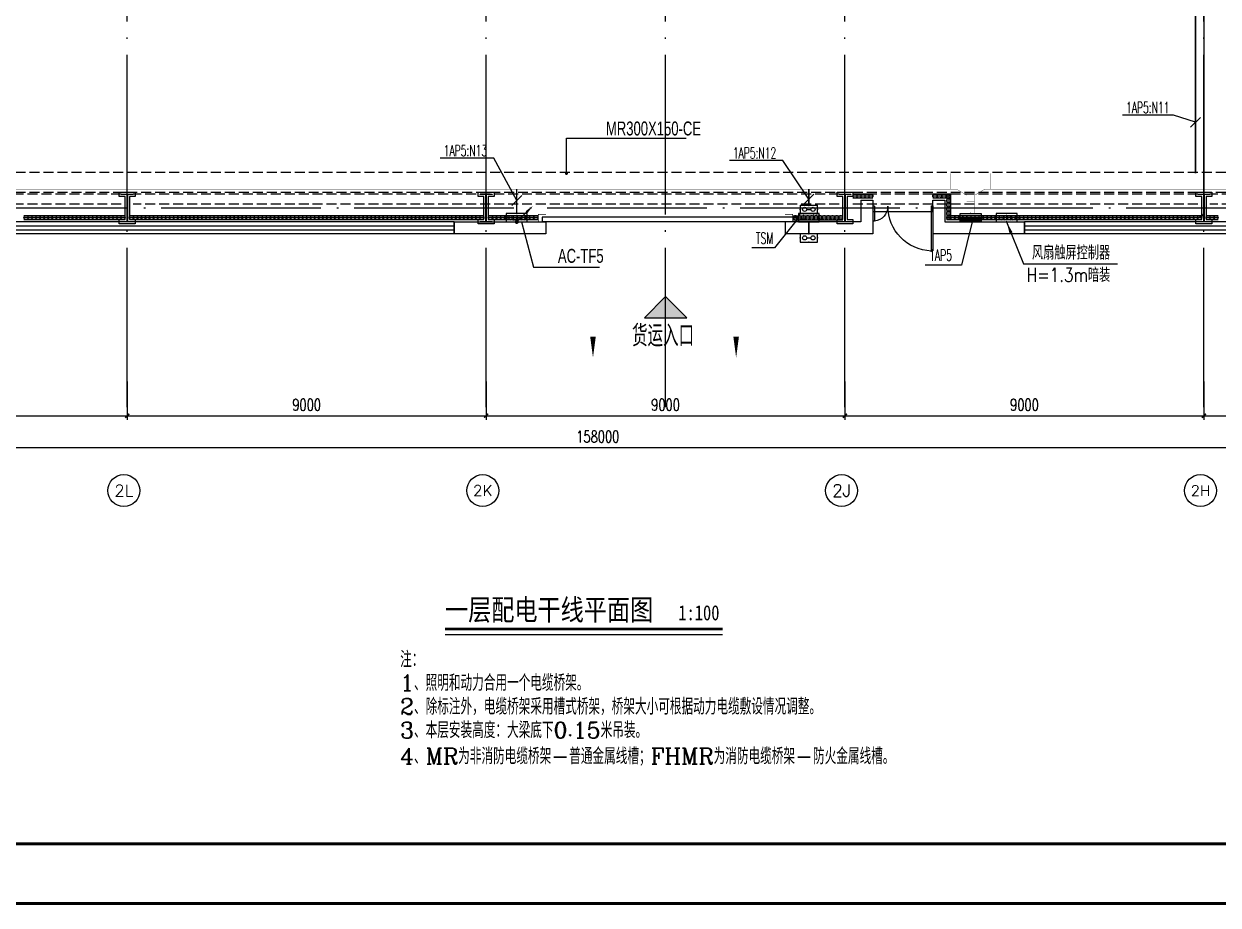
# Model space of a CAD drawing. Extents: x -1396510 to 1250330, y -1892470 to 1623980.
# Drawn here: x -221446 to -191497, y -816618 to -794511 of the extents above; entities that cross this region are included whole.
import ezdxf
from ezdxf.enums import TextEntityAlignment as Align

# ---------------------------------------------------------------- set-up
doc = ezdxf.new("R2010")
doc.units = 0
doc.header["$LTSCALE"] = 1000
doc.header["$MEASUREMENT"] = 0
for name, pattern in [('10平面$0$DASH', [0.35, 0.25, -0.1]), ('DASH', [0.35, 0.25, -0.1]), ('DOTE', [2.42, 2, -0.2, 0.02, -0.2])]:
    doc.linetypes.add(name, pattern=pattern)
doc.layers.get('Defpoints').update_dxf_attribs({"color": 210})
for name, color, linetype in [('0-cxFrame', 155, 'Continuous'), ('10平面$0$WINDOW', 4, 'Continuous'), ('A-AXIS-D', 1, 'Continuous'), ('A-AXIS-DOTE', 14, 'DOTE'), ('A-AXIS-SYMB', 3, 'Continuous'), ('A-HATCH-2', 251, 'Continuous'), ('A-HRAIL', 173, 'Continuous'), ('A-SFCE', 30, 'Continuous'), ('A-TEXT', 61, 'Continuous'), ('A-WINDOW', 140, 'Continuous'), ('AS-COLN', 6, 'Continuous'), ('AS-WALL', 40, 'Continuous'), ('CABLETRAY', 4, 'Continuous'), ('CABLETRAY_DIM', 3, 'Continuous'), ('DIM-照明', 3, 'Continuous'), ('DIM-箱柜', 3, 'Continuous'), ('DIM_SYMB', 3, 'Continuous'), ('EQUIP-动力', 3, 'Continuous'), ('EQUIP-箱柜', 3, 'Continuous'), ('FH-tri', 180, 'Continuous'), ('LWIRE', 4, 'Continuous'), ('PUB_TEXT', 7, 'Continuous'), ('TEL_TEXT', 7, 'Continuous'), ('WIRE-照明', 1, 'Continuous'), ('建-窗', 4, 'Continuous')]:
    doc.layers.add(name, color=color, linetype=linetype)
doc.layers.add('0-cxText', color=131, linetype='Continuous', lineweight=25)
doc.layers.add('A-云线2', color=3, linetype='Continuous', plot=False)
doc.styles.add('-宋体', font='', dxfattribs={"width": 0.8})
doc.styles.add('_TCH_AXIS', font='COMPLEX', dxfattribs={"bigfont": 'GBCBIG'})
doc.styles.add('_TCH_DIM_T3', font='SIMPLEX', dxfattribs={"width": 0.705882, "bigfont": 'GBCBIG'})
doc.styles.add('_TCH_LABEL', font='COMPLEX', dxfattribs={"bigfont": 'GBCBIG'})
doc.styles.add('_TEL_ATTDEF', font='GBENOR', dxfattribs={"width": 0.8, "height": 3, "bigfont": 'GBCBIG'})
doc.styles.add('_TEL_DIM', font='SIMPLEX', dxfattribs={"width": 0.8, "height": 3.5, "bigfont": 'HZTXT'})
doc.styles.add('A-STANDARD', font='SIMPLEX', dxfattribs={"bigfont": 'GBCBIG'})
doc.styles.add('cx_tuming', font='simhei.ttf')
doc.styles.add('cx_tuqian1', font='')
doc.styles.add('HZTXT5', font='aa.shx', dxfattribs={"width": 0.7, "bigfont": 'hztxt.shx'})
doc.styles.get("Standard").update_dxf_attribs({"font": 'gbenor.shx', "bigfont": 'gbcbig.shx'})
doc.styles.add('黑体', font='simhei.ttf', dxfattribs={"height": 12})
doc.styles.get('-宋体').set_extended_font_data('SimSun')
doc.styles.get('cx_tuqian1').set_extended_font_data('SimSun')
doc.dimstyles.new('_TCH_ARCH&&100', dxfattribs={"dimtxt": 297.5, "dimasz": 100, "dimexe": 100, "dimexo": 100, "dimgap": 126.25, "dimtad": 1, "dimdec": 0, "dimzin": 0, "dimdsep": 46, "dimtxsty": '_TCH_DIM_T3', "dimblk": 'ARCHTICK', "dimcen": 0.09, "dimclrt": 7, "dimazin": 2, "dimtfac": 1, "dimtdec": 0, "dimtix": 1, "dimtmove": 2, "dimatfit": 3, "dimfxl": 0, "dimtolj": 1, "dimtzin": 0, "dimarcsym": 0})

# ---------------------------------------------------------------- blocks, each defined once
blk = doc.blocks.new('10平面$0$$DorLib2D$00000126')
at = {"color": 0, "linetype": 'Continuous'}
for p, q in [((-0.532, 0.5), (-0.532, 0.9)), ((0.532, 0.9), (0.532, 0.5))]:
    blk.add_line(p, q, dxfattribs=at)
at = {"color": 0, "linetype": '10平面$0$DASH'}
for p, q in [((-0.532, 0.9), (0.532, 0.9)), ((-0.532, 0.5), (0.532, 0.5))]:
    blk.add_line(p, q, dxfattribs=at)
blk = doc.blocks.new('WINDOW2DLIB$DYNSTYLE$00000005')
at = {"color": 0}
for points in [[(-0.5, 0.5), (-0.5, -0.5)], [(-0.5, 0.5), (0.5, 0.5)], [(0.5, -0.5), (0.5, 0.5)], [(0.5, 0.1667), (-0.5, 0.1667)], [(0.5, -0.1667), (-0.5, -0.1667)], [(-0.5, -0.5), (0.5, -0.5)]]:
    blk.add_lwpolyline(points, dxfattribs=at)
blk = doc.blocks.new('DOOR2DLIB$SYSLIB$00000123')
at = {"color": 0}
for p, q in [((0.475, -0.001), (0.475, 0.752)), ((0.475, 0.752), (0.5, 0.752)), ((0.5, -0.001), (0.5, 0.752)), ((-0.5, 0), (-0.5, 0.252)), ((-0.475, 0.252), (-0.5, 0.252)), ((-0.475, 0), (-0.475, 0.252)), ((-0.475, 0), (-0.5, 0)), ((0.475, -0.001), (0.5, -0.001))]:
    blk.add_line(p, q, dxfattribs=at)
for centre, radius, start, end in [((0.505, -0.002), 0.755, 92.2493, 179.7238), ((-0.501, 0.003), 0.251, 359.7899, 84.0974)]:
    blk.add_arc(centre, radius, start, end, dxfattribs=at)
blk = doc.blocks.new('42343243')
at = {"layer": '10平面$0$WINDOW'}
blk.add_line((-198654, 1222620), (-200154, 1222620), dxfattribs=at)
at = {"layer": 'AS-WALL'}
for p, q in [((-208354, 1223170), (-210654, 1223170)), ((-210654, 1223170), (-210654, 1222870)), ((-208354, 1222870), (-208354, 1223170)), ((-200154, 1223170), (-202354, 1223170)), ((-202354, 1222870), (-202354, 1223170)), ((-200154, 1222620), (-200154, 1223170)), ((-196354, 1223170), (-198654, 1223170)), ((-198654, 1222620), (-198654, 1223170)), ((-196354, 1222870), (-196354, 1223170)), ((-210654, 1222870), (-208354, 1222870)), ((-200454, 1222870), (-202354, 1222870)), ((-200454, 1222320), (-200454, 1222870)), ((-198354, 1222870), (-196354, 1222870)), ((-198354, 1222320), (-198354, 1222870)), ((-200154, 1222320), (-200154, 1222620)), ((-198654, 1222620), (-198654, 1222320)), ((-200454, 1222320), (-200154, 1222320)), ((-198654, 1222320), (-198354, 1222320))]:
    blk.add_line(p, q, dxfattribs=at)
at = {"layer": '10平面$0$WINDOW', "zscale": 300}
for name, p, xscale, yscale, rotation in [('DOOR2DLIB$SYSLIB$00000123', (-199404, 1222470), -1500, -1500, 179.9999999999555), ('10平面$0$$DorLib2D$00000126', (-205254, 1223020), 6000, 300, 180)]:
    blk.add_blockref(name, p, dxfattribs=dict(at, xscale=xscale, yscale=yscale, rotation=rotation))
at = {"layer": '建-窗', "yscale": -300, "zscale": 300}
for p, xscale, rotation in [((-217004, 1223020), -12700, 359.999999999664), ((-185904, 1223020), -20900, 359.9999999994913)]:
    blk.add_blockref('WINDOW2DLIB$DYNSTYLE$00000005', p, dxfattribs=dict(at, xscale=xscale, rotation=rotation))
blk = doc.blocks.new('nt66')
at = {"layer": 'A-HATCH-2', "color": 8}
blk.add_lwpolyline([(-195840, 766870), (-195440, 766870), (-195440, 766758), (-195586, 766758), (-195586, 766182), (-195440, 766182), (-195440, 766070), (-195840, 766070), (-195840, 766182), (-195694, 766182), (-195694, 766758), (-195840, 766758)], close=True, dxfattribs=at)
at = {"layer": 'AS-COLN'}
blk.add_lwpolyline([(-195790, 766820), (-195490, 766820), (-195490, 766808), (-195636, 766808), (-195636, 766132), (-195490, 766132), (-195490, 766120), (-195790, 766120), (-195790, 766132), (-195644, 766132), (-195644, 766808), (-195790, 766808)], close=True, dxfattribs=at)
blk = doc.blocks.new('33333')
for p in [(-23214, -126400), (-14214, -126400), (-5214, -126400), (3786, -126400)]:
    blk.add_blockref('nt66', p)
blk = doc.blocks.new('w42343')
at = {"layer": 'A-HATCH-2', "color": 8, "linetype": 'DASH'}
for p, q in [((-263654, 640970), (-128354, 640970)), ((-263654, 640470), (-128354, 640470))]:
    blk.add_line(p, q, dxfattribs=at)
blk = doc.blocks.new('3333')
at = {"layer": 'A-SFCE', "const_width": 20}
blk.add_lwpolyline([(-227064, 766320), (-227064, 766510), (-227244, 766510), (-227244, 766320)], dxfattribs=at)
blk = doc.blocks.new('_ArchTick')
at = {"color": 0, "linetype": 'ByBlock', "const_width": 0.4}
blk.add_lwpolyline([(-0.5, -0.5), (0.5, 0.5)], dxfattribs=at)
blk = doc.blocks.new('*D5753')
at = {"layer": 'A-AXIS-D', "color": 0, "lineweight": -2, "transparency": 16777216}
for p, q in [((57300, -86850), (57300, -87810)), ((66300, -86850), (66300, -87810)), ((57300, -87710), (66300, -87710))]:
    blk.add_line(p, q, dxfattribs=at)
at = {"layer": 'Defpoints', "color": 0, "transparency": 16777216}
for p in [(57300, -86750), (66300, -86750), (66300, -87710)]:
    blk.add_point(p, dxfattribs=at)
at = {"layer": 'A-AXIS-D', "color": 0, "lineweight": -2, "transparency": 16777216, "xscale": 100, "yscale": 100, "zscale": 100, "rotation": 180}
blk.add_blockref('_ArchTick', (57300, -87710), dxfattribs=at)
at = {"layer": 'A-AXIS-D', "color": 0, "lineweight": -2, "transparency": 16777216, "xscale": 100, "yscale": 100, "zscale": 100}
blk.add_blockref('_ArchTick', (66300, -87710), dxfattribs=at)
at = {"layer": 'A-AXIS-D', "color": 7, "transparency": 16777216, "insert": (61800, -87435), "char_height": 297.5, "attachment_point": 5, "style": '_TCH_DIM_T3'}
blk.add_mtext('\\A1;9000', dxfattribs=at)
blk = doc.blocks.new('*D5754')
at = {"layer": 'A-AXIS-D', "color": 0, "lineweight": -2, "transparency": 16777216}
for p, q in [((66300, -86850), (66300, -87810)), ((75300, -86850), (75300, -87810)), ((66300, -87710), (75300, -87710))]:
    blk.add_line(p, q, dxfattribs=at)
at = {"layer": 'Defpoints', "color": 0, "transparency": 16777216}
for p in [(66300, -86750), (75300, -86750), (75300, -87710)]:
    blk.add_point(p, dxfattribs=at)
at = {"layer": 'A-AXIS-D', "color": 0, "lineweight": -2, "transparency": 16777216, "xscale": 100, "yscale": 100, "zscale": 100, "rotation": 180}
blk.add_blockref('_ArchTick', (66300, -87710), dxfattribs=at)
at = {"layer": 'A-AXIS-D', "color": 0, "lineweight": -2, "transparency": 16777216, "xscale": 100, "yscale": 100, "zscale": 100}
blk.add_blockref('_ArchTick', (75300, -87710), dxfattribs=at)
at = {"layer": 'A-AXIS-D', "color": 7, "transparency": 16777216, "insert": (70800, -87435), "char_height": 297.5, "attachment_point": 5, "style": '_TCH_DIM_T3'}
blk.add_mtext('\\A1;9000', dxfattribs=at)
blk = doc.blocks.new('*D5755')
at = {"layer": 'A-AXIS-D', "color": 0, "lineweight": -2, "transparency": 16777216}
for p, q in [((75300, -86850), (75300, -87810)), ((84300, -86850), (84300, -87810)), ((75300, -87710), (84300, -87710))]:
    blk.add_line(p, q, dxfattribs=at)
at = {"layer": 'Defpoints', "color": 0, "transparency": 16777216}
for p in [(75300, -86750), (84300, -86750), (84300, -87710)]:
    blk.add_point(p, dxfattribs=at)
at = {"layer": 'A-AXIS-D', "color": 0, "lineweight": -2, "transparency": 16777216, "xscale": 100, "yscale": 100, "zscale": 100, "rotation": 180}
blk.add_blockref('_ArchTick', (75300, -87710), dxfattribs=at)
at = {"layer": 'A-AXIS-D', "color": 0, "lineweight": -2, "transparency": 16777216, "xscale": 100, "yscale": 100, "zscale": 100}
blk.add_blockref('_ArchTick', (84300, -87710), dxfattribs=at)
at = {"layer": 'A-AXIS-D', "color": 7, "transparency": 16777216, "insert": (79800, -87435), "char_height": 297.5, "attachment_point": 5, "style": '_TCH_DIM_T3'}
blk.add_mtext('\\A1;9000', dxfattribs=at)
blk = doc.blocks.new('*D5756')
at = {"layer": 'A-AXIS-D', "color": 0, "lineweight": -2, "transparency": 16777216}
for p, q in [((84300, -86850), (84300, -87810)), ((93300, -86850), (93300, -87810)), ((84300, -87710), (93300, -87710))]:
    blk.add_line(p, q, dxfattribs=at)
at = {"layer": 'Defpoints', "color": 0, "transparency": 16777216}
for p in [(84300, -86750), (93300, -86750), (93300, -87710)]:
    blk.add_point(p, dxfattribs=at)
at = {"layer": 'A-AXIS-D', "color": 0, "lineweight": -2, "transparency": 16777216, "xscale": 100, "yscale": 100, "zscale": 100, "rotation": 180}
blk.add_blockref('_ArchTick', (84300, -87710), dxfattribs=at)
at = {"layer": 'A-AXIS-D', "color": 0, "lineweight": -2, "transparency": 16777216, "xscale": 100, "yscale": 100, "zscale": 100}
blk.add_blockref('_ArchTick', (93300, -87710), dxfattribs=at)
at = {"layer": 'A-AXIS-D', "color": 7, "transparency": 16777216, "insert": (88800, -87435), "char_height": 297.5, "attachment_point": 5, "style": '_TCH_DIM_T3'}
blk.add_mtext('\\A1;9000', dxfattribs=at)
blk = doc.blocks.new('*D5757')
at = {"layer": 'A-AXIS-D', "color": 0, "lineweight": -2, "transparency": 16777216}
for p, q in [((93300, -86850), (93300, -87810)), ((102300, -86850), (102300, -87810)), ((93300, -87710), (102300, -87710))]:
    blk.add_line(p, q, dxfattribs=at)
at = {"layer": 'Defpoints', "color": 0, "transparency": 16777216}
for p in [(93300, -86750), (102300, -86750), (102300, -87710)]:
    blk.add_point(p, dxfattribs=at)
at = {"layer": 'A-AXIS-D', "color": 0, "lineweight": -2, "transparency": 16777216, "xscale": 100, "yscale": 100, "zscale": 100, "rotation": 180}
blk.add_blockref('_ArchTick', (93300, -87710), dxfattribs=at)
at = {"layer": 'A-AXIS-D', "color": 0, "lineweight": -2, "transparency": 16777216, "xscale": 100, "yscale": 100, "zscale": 100}
blk.add_blockref('_ArchTick', (102300, -87710), dxfattribs=at)
at = {"layer": 'A-AXIS-D', "color": 7, "transparency": 16777216, "insert": (97800, -87435), "char_height": 297.5, "attachment_point": 5, "style": '_TCH_DIM_T3'}
blk.add_mtext('\\A1;9000', dxfattribs=at)
blk = doc.blocks.new('*D5765')
at = {"layer": 'A-AXIS-D', "color": 0, "lineweight": -2, "transparency": 16777216}
for p, q in [((-900, -86950), (-900, -88610)), ((157100, -86950), (157100, -88610)), ((-900, -88510), (157100, -88510))]:
    blk.add_line(p, q, dxfattribs=at)
at = {"layer": 'Defpoints', "color": 0, "transparency": 16777216}
for p in [(-900, -86850), (157100, -86850), (157100, -88510)]:
    blk.add_point(p, dxfattribs=at)
at = {"layer": 'A-AXIS-D', "color": 0, "lineweight": -2, "transparency": 16777216, "xscale": 100, "yscale": 100, "zscale": 100, "rotation": 180}
blk.add_blockref('_ArchTick', (-900, -88510), dxfattribs=at)
at = {"layer": 'A-AXIS-D', "color": 0, "lineweight": -2, "transparency": 16777216, "xscale": 100, "yscale": 100, "zscale": 100}
blk.add_blockref('_ArchTick', (157100, -88510), dxfattribs=at)
at = {"layer": 'A-AXIS-D', "color": 7, "transparency": 16777216, "insert": (78100, -88235), "char_height": 297.5, "attachment_point": 5, "style": '_TCH_DIM_T3'}
blk.add_mtext('\\A1;158000', dxfattribs=at)
blk = doc.blocks.new('99平面图例外参$0$$LinePat$圆环')
for points in [[(0, 150), (300, 150)], [(0, 0), (300, 0)], [(0, -150), (300, -150)]]:
    blk.add_lwpolyline(points)
at = {"color": 0}
blk.add_circle((150, 0), 150, dxfattribs=at)
blk = doc.blocks.new('*X128')
at = {"color": 0}
for p, q in [((-250, 33), (-183, 100)), ((-250, 68), (-218, 100)), ((-247, 0), (-147, 100)), ((-212, 0), (-112, 100)), ((-177, 0), (-77, 100)), ((-141, 0), (-41, 100)), ((-106, 0), (-6, 100)), ((-71, 0), (29, 100)), ((-35, 0), (65, 100)), ((0, 0), (100, 100)), ((35, 0), (135, 100)), ((71, 0), (171, 100)), ((106, 0), (206, 100)), ((141, 0), (241, 100)), ((177, 0), (250, 73)), ((212, 0), (250, 38)), ((247, 0), (250, 3))]:
    blk.add_line(p, q, dxfattribs=at)
blk = doc.blocks.new('$equip$00002929')
for p, q in [((-0.75, 0.6), (-0.75, 0)), ((0.75, 0.6), (-0.75, 0.6)), ((-0.75, 0.3), (0.75, 0.3)), ((-0.75, 0), (0.75, 0)), ((0.75, 0), (0.75, 0.6))]:
    blk.add_line(p, q)
for points, const_width in [([(-0.75, 0.15), (0.75, 0.15)], 0.3), ([(-0.75, 0.6), (-0.75, 0), (0.75, 0), (0.75, 0.6), (-0.75, 0.6), (-0.75, 0)], 0.0571)]:
    blk.add_lwpolyline(points, dxfattribs=dict(const_width=const_width))
for p in [(-0.75, 0.3), (0, 0.6), (0, 0), (0.75, 0.3)]:
    blk.add_point(p)
at = {"xscale": 0.00300000000061118, "yscale": 0.00300000000061118, "zscale": 0.00300000000061118}
blk.add_blockref('*X128', (0, 0), dxfattribs=at)
at = {"color": 7, "style": '_TEL_DIM', "flags": 1}
for tag in ['A', 'REMARK']:
    blk.add_attdef(tag, text='', height=0.00002, dxfattribs=at).set_placement((0, 0), align=Align.MIDDLE_CENTER)
blk = doc.blocks.new('$equip$00002708')
for p, q in [((-0.75, 0.6), (-0.75, 0)), ((0.75, 0.6), (-0.75, 0.6)), ((-0.75, 0), (0.75, 0)), ((0.75, 0), (0.75, 0.6))]:
    blk.add_line(p, q)
at = {"const_width": 0.0571}
blk.add_lwpolyline([(-0.75, 0.6), (-0.75, 0), (0.75, 0), (0.75, 0.6), (-0.75, 0.6), (-0.75, 0)], dxfattribs=at)
for p in [(-0.75, 0.3), (0, 0.6), (0, 0), (0.75, 0.3)]:
    blk.add_point(p)
at = {"color": 7, "style": '_TEL_DIM', "flags": 1}
for tag in ['REMARK', 'A']:
    blk.add_attdef(tag, text='', height=0.4, dxfattribs=at).set_placement((0, 0), align=Align.MIDDLE_CENTER)
at = {"color": 7, "style": '_TEL_DIM'}
blk.add_attdef('$TEXT$', text='', height=0.4, dxfattribs=at).set_placement((0, 0.3), align=Align.MIDDLE_CENTER)
blk = doc.blocks.new('$equip$00002868')
for p, q in [((-0.625, 0.292), (-0.625, -0.292)), ((0.625, 0.292), (-0.625, 0.292)), ((-0.15, 0.008), (0.15, 0.008)), ((0.625, -0.292), (0.625, 0.292)), ((-0.625, -0.292), (0.625, -0.292))]:
    blk.add_line(p, q)
at = {"const_width": 0.0571}
blk.add_lwpolyline([(-0.625, 0.292), (-0.625, -0.292), (0.625, -0.292), (0.625, 0.292), (-0.625, 0.292), (-0.625, -0.292)], dxfattribs=at)
for centre in [(-0.3, 0.008), (0.3, 0.008)]:
    blk.add_circle(centre, 0.15)
for p in [(-0.625, 0), (0, 0.292), (0.625, 0), (0, -0.292)]:
    blk.add_point(p)
at = {"color": 7, "style": '_TEL_DIM', "flags": 1}
for tag in ['A', 'REMARK']:
    blk.add_attdef(tag, text='', height=0.00002, dxfattribs=at).set_placement((0, 0), align=Align.MIDDLE_CENTER)
blk = doc.blocks.new('$equip$00002705')
for p, q in [((-0.75, 0.6), (-0.75, 0)), ((0.75, 0.6), (-0.75, 0.6)), ((-0.75, 0), (0.75, 0)), ((0.75, 0), (0.75, 0.6))]:
    blk.add_line(p, q)
at = {"const_width": 0.0571}
blk.add_lwpolyline([(-0.75, 0.6), (-0.75, 0), (0.75, 0), (0.75, 0.6), (-0.75, 0.6), (-0.75, 0)], dxfattribs=at)
for p in [(-0.75, 0.3), (0, 0.6), (0, 0), (0.75, 0.3)]:
    blk.add_point(p)
at = {"color": 7, "style": '_TEL_DIM', "flags": 1}
for tag in ['REMARK', 'A']:
    blk.add_attdef(tag, text='', height=0.4, dxfattribs=at).set_placement((0, 0), align=Align.MIDDLE_CENTER)
at = {"color": 7, "style": '_TEL_DIM'}
blk.add_attdef('$TEXT$', text='', height=0.4, dxfattribs=at).set_placement((0, 0.3), align=Align.MIDDLE_CENTER)
blk = doc.blocks.new('$TelecSys$00000079')
for p, q in [((0.7, 0.7), (0, 0)), ((0.104, 0.104), (0.104, 0.104)), ((-0.104, -0.104), (-0.104, -0.104))]:
    blk.add_line(p, q)
at = {"const_width": 0.142}
blk.add_lwpolyline([(-0.071, 0, 1), (0.071, 0, 1)], format="xyb", close=True, dxfattribs=at)
blk.add_solid([(0.63, 0.77), (0.77, 0.63), (1.15, 1.15)])
at = {"width": 0.8, "flags": 9}
blk.add_attdef('A', (0, 0), '', height=0.00002, dxfattribs=at)
blk = doc.blocks.new('TK22.A0+1 L(Dragon)')
at = {"layer": '0-cxFrame', "color": 7, "const_width": 0.5}
blk.add_lwpolyline([(0, 0), (-1485, 0), (-1485, 841), (0, 841)], close=True, dxfattribs=at)
at = {"layer": '0-cxFrame', "const_width": 0.5}
blk.add_lwpolyline([(-80, 10), (-1465, 10), (-1465, 831), (-80, 831)], close=True, dxfattribs=at)
at = {"style": '黑体', "flags": 4}
blk.add_attdef('图幅', text='', height=3.3, dxfattribs=at).set_placement((-40, 3), align=Align.RIGHT)
at = {"layer": '0-cxText', "flags": 4}
for tag, height, style, p in [('建设单位', 3.5, 'cx_tuming', (-45, 240)), ('项目名称', 3.5, 'cx_tuming', (-45, 210)), ('子项名称', 3.5, 'cx_tuming', (-45, 180)), ('工程编号', 3.3, 'cx_tuqian1', (-35, 165)), ('图名1', 3.5, 'cx_tuming', (-45, 87)), ('图名2', 3.5, 'cx_tuming', (-45, 79)), ('图名3', 3.5, 'cx_tuming', (-45, 71)), ('出图日期', 3.3, 'cx_tuqian1', (-39, 60)), ('专业', 3.3, 'cx_tuqian1', (-55, 52)), ('图号', 3.3, 'cx_tuqian1', (-55, 44)), ('版次', 3.3, 'cx_tuqian1', (-20, 44))]:
    blk.add_attdef(tag, text='', height=height, dxfattribs=dict(at, style=style)).set_placement(p, align=Align.MIDDLE)
at = {"layer": 'Defpoints', "color": 6, "flags": 4}
for tag, height, style, p in [('tufu', 3.3, '黑体', (-12, 12)), ('dwfname', 4, 'cx_tuqian1', (-80, 3))]:
    blk.add_attdef(tag, text='', height=height, dxfattribs=dict(at, style=style)).set_placement(p, align=Align.RIGHT)
blk = doc.blocks.new('世赫2#厂房一层0821')
at = {"layer": 'FH-tri'}
h = blk.add_hatch(color=8, dxfattribs=at)
h.dxf.hatch_style = 1
h.paths.add_polyline_path([(79269.7, -85252.6), (80330.3, -85252.6), (79800, -84722.3)])
at = {"layer": 'A-AXIS-D'}
for centre in [(66215.1, -89588.9), (75215.1, -89588.9), (84215.1, -89588.9), (93215.1, -89588.9)]:
    blk.add_circle(centre, 400, dxfattribs=at)
at = {"layer": 'A-AXIS-DOTE', "color": 8, "ltscale": 2}
for p, q in [((66300, -87498.9), (66300, 6300)), ((75300, -87498.9), (75300, 6300)), ((79800, -87498.9), (79800, 6300)), ((84300, -87498.9), (84300, 6300)), ((93300, -87498.9), (93300, 6300)), ((163114.2, -82500), (-11095.8, -82500))]:
    blk.add_line(p, q, dxfattribs=at)
at = {"layer": 'A-AXIS-SYMB', "color": 8}
for points in [[(77980, -84792.3, 0, 0, 0), (77980, -86252.3, 0, 140, 0), (77980, -85727.3, 0, 0, 0)], [(81570, -84792.3, 0, 0, 0), (81570, -86252.3, 0, 140, 0), (81570, -85727.3, 0, 0, 0)]]:
    blk.add_lwpolyline(points, format="xyseb", dxfattribs=at)
at = {"layer": 'A-SFCE', "color": 2, "linetype": 'DASH'}
for p, q in [((66150, -82150), (57450, -82150)), ((93150, -82150), (84450, -82150)), ((66150, -82400), (57450, -82400)), ((93150, -82400), (84450, -82400))]:
    blk.add_line(p, q, dxfattribs=at)
at = {"layer": 'A-SFCE', "linetype": 'DASH'}
for p, q in [((84150, -82150), (66450, -82150)), ((111150, -82150), (93450, -82150)), ((84150, -82400), (66450, -82400)), ((111150, -82400), (93450, -82400))]:
    blk.add_line(p, q, dxfattribs=at)
at = {"layer": 'FH-tri', "color": 8}
blk.add_lwpolyline([(79269.7, -85252.6), (80330.3, -85252.6), (80330.3, -85252.6), (79800, -84722.3)], close=True, dxfattribs=at)
at = {"layer": 'A-HRAIL', "yscale": 0.3333333333111111, "zscale": 0.3333333333111111}
for p, xscale, rotation in [((84600, -82200), 0.3333327848855343, 180), ((84700, -82200), 0.3333327848855343, 180), ((84800, -82200), 0.3333327848855343, 180), ((84900, -82200), 0.3333327848855343, 180), ((85000, -82200), 0.3333327848855343, 180), ((86612.5, -82200), 0.3749999998826196, 180), ((86725, -82200), 0.3749999998826196, 180), ((86837.5, -82200), 0.3749999998826196, 180), ((86950, -82200), 0.3749999998826196, 180), ((86900, -82150), 0.3611111226889233, 270), ((86900, -82258.3), 0.3611111226889233, 270), ((86900, -82366.7), 0.3611111226889233, 270), ((86900, -82475), 0.3611111226889233, 270), ((86900, -82583.3), 0.3611111226889233, 270), ((63809.4, -82744), 0.3384127415242964, 180.0000000002033), ((63911, -82744), 0.3384127415242964, 180.0000000002033), ((64012.5, -82744), 0.3384127415242964, 180.0000000002033), ((64114, -82744), 0.3384127415242964, 180.0000000002033), ((64215.5, -82744), 0.3384127415242964, 180.0000000002033), ((64317, -82744), 0.3384127415242964, 180.0000000002033), ((64418.6, -82744), 0.3384127415242964, 180.0000000002033), ((64520.1, -82744), 0.3384127415242964, 180.0000000002033), ((64621.6, -82744), 0.3384127415242964, 180.0000000002033), ((64723.1, -82744), 0.3384127415242964, 180.0000000002033), ((64824.7, -82744), 0.3384127415242964, 180.0000000002033), ((64926.2, -82744), 0.3384127415242964, 180.0000000002033), ((65027.7, -82744), 0.3384127415242964, 180.0000000002033), ((65129.2, -82744), 0.3384127415242964, 180.0000000002033), ((65230.8, -82744), 0.3384127415242964, 180.0000000002033), ((65332.3, -82744), 0.3384127415242964, 180.0000000002033), ((65433.8, -82744), 0.3384127415242964, 180.0000000002033), ((65535.3, -82744), 0.3384127415242964, 180.0000000002033), ((65636.9, -82744), 0.3384127415242964, 180.0000000002033), ((65738.4, -82744), 0.3384127415242964, 180.0000000002033), ((65839.9, -82744), 0.3384127415242964, 180.0000000002033), ((65941.4, -82744), 0.3384127415242964, 180.0000000002033), ((66043, -82744), 0.3384127415242964, 180.0000000002033), ((66144.5, -82744), 0.3384127415242964, 180.0000000002033), ((66246, -82744), 0.3384127415242964, 180.0000000002033), ((66455, -82744), 0.3368181817957273, 180.0000000002033), ((66556.1, -82744), 0.3368181817957273, 180.0000000002033), ((66657.1, -82744), 0.3368181817957273, 180.0000000002033), ((66758.2, -82744), 0.3368181817957273, 180.0000000002033), ((66859.2, -82744), 0.3368181817957273, 180.0000000002033), ((66960.3, -82744), 0.3368181817957273, 180.0000000002033), ((67061.3, -82744), 0.3368181817957273, 180.0000000002033), ((67162.4, -82744), 0.3368181817957273, 180.0000000002033), ((67263.4, -82744), 0.3368181817957273, 180.0000000002033), ((67364.5, -82744), 0.3368181817957273, 180.0000000002033), ((67465.5, -82744), 0.3368181817957273, 180.0000000002033), ((67566.5, -82744), 0.3368181817957273, 180.0000000002033), ((67667.6, -82744), 0.3368181817957273, 180.0000000002033), ((67768.6, -82744), 0.3368181817957273, 180.0000000002033), ((67869.7, -82744), 0.3368181817957273, 180.0000000002033), ((67970.7, -82744), 0.3368181817957273, 180.0000000002033), ((68071.8, -82744), 0.3368181817957273, 180.0000000002033), ((68172.8, -82744), 0.3368181817957273, 180.0000000002033), ((68273.9, -82744), 0.3368181817957273, 180.0000000002033), ((68374.9, -82744), 0.3368181817957273, 180.0000000002033), ((68476, -82744), 0.3368181817957273, 180.0000000002033), ((68577, -82744), 0.3368181817957273, 180.0000000002033), ((68678, -82744), 0.3368181817957273, 180.0000000002033), ((68779.1, -82744), 0.3368181817957273, 180.0000000002033), ((68880.1, -82744), 0.3368181817957273, 180.0000000002033), ((68981.2, -82744), 0.3368181817957273, 180.0000000002033), ((69082.2, -82744), 0.3368181817957273, 180.0000000002033), ((69183.3, -82744), 0.3368181817957273, 180.0000000002033), ((69284.3, -82744), 0.3368181817957273, 180.0000000002033), ((69385.4, -82744), 0.3368181817957273, 180.0000000002033), ((69486.4, -82744), 0.3368181817957273, 180.0000000002033), ((69587.5, -82744), 0.3368181817957273, 180.0000000002033), ((69688.5, -82744), 0.3368181817957273, 180.0000000002033), ((69789.5, -82744), 0.3368181817957273, 180.0000000002033), ((69890.6, -82744), 0.3368181817957273, 180.0000000002033), ((69991.6, -82744), 0.3368181817957273, 180.0000000002033), ((70092.7, -82744), 0.3368181817957273, 180.0000000002033), ((70193.7, -82744), 0.3368181817957273, 180.0000000002033), ((70294.8, -82744), 0.3368181817957273, 180.0000000002033), ((70395.8, -82744), 0.3368181817957273, 180.0000000002033), ((70496.9, -82744), 0.3368181817957273, 180.0000000002033), ((70597.9, -82744), 0.3368181817957273, 180.0000000002033), ((70699, -82744), 0.3368181817957273, 180.0000000002033), ((70800, -82744), 0.3368181817957273, 180.0000000002033), ((70901, -82744), 0.3368181817957273, 180.0000000002033), ((71002.1, -82744), 0.3368181817957273, 180.0000000002033), ((71103.1, -82744), 0.3368181817957273, 180.0000000002033), ((71204.2, -82744), 0.3368181817957273, 180.0000000002033), ((71305.2, -82744), 0.3368181817957273, 180.0000000002033), ((71406.3, -82744), 0.3368181817957273, 180.0000000002033), ((71507.3, -82744), 0.3368181817957273, 180.0000000002033), ((71608.4, -82744), 0.3368181817957273, 180.0000000002033), ((71709.4, -82744), 0.3368181817957273, 180.0000000002033), ((71810.5, -82744), 0.3368181817957273, 180.0000000002033), ((71911.5, -82744), 0.3368181817957273, 180.0000000002033), ((72012.5, -82744), 0.3368181817957273, 180.0000000002033), ((72113.6, -82744), 0.3368181817957273, 180.0000000002033), ((72214.6, -82744), 0.3368181817957273, 180.0000000002033), ((72315.7, -82744), 0.3368181817957273, 180.0000000002033), ((72416.7, -82744), 0.3368181817957273, 180.0000000002033), ((72517.8, -82744), 0.3368181817957273, 180.0000000002033), ((72618.8, -82744), 0.3368181817957273, 180.0000000002033), ((72719.9, -82744), 0.3368181817957273, 180.0000000002033), ((72820.9, -82744), 0.3368181817957273, 180.0000000002033), ((72922, -82744), 0.3368181817957273, 180.0000000002033), ((73023, -82744), 0.3368181817957273, 180.0000000002033), ((73124, -82744), 0.3368181817957273, 180.0000000002033), ((73225.1, -82744), 0.3368181817957273, 180.0000000002033), ((73326.1, -82744), 0.3368181817957273, 180.0000000002033), ((73427.2, -82744), 0.3368181817957273, 180.0000000002033), ((73528.2, -82744), 0.3368181817957273, 180.0000000002033), ((73629.3, -82744), 0.3368181817957273, 180.0000000002033), ((73730.3, -82744), 0.3368181817957273, 180.0000000002033), ((73831.4, -82744), 0.3368181817957273, 180.0000000002033), ((73932.4, -82744), 0.3368181817957273, 180.0000000002033), ((74033.5, -82744), 0.3368181817957273, 180.0000000002033), ((74134.5, -82744), 0.3368181817957273, 180.0000000002033), ((74235.5, -82744), 0.3368181817957273, 180.0000000002033), ((74336.6, -82744), 0.3368181817957273, 180.0000000002033), ((74437.6, -82744), 0.3368181817957273, 180.0000000002033), ((74538.7, -82744), 0.3368181817957273, 180.0000000002033), ((74639.7, -82744), 0.3368181817957273, 180.0000000002033), ((74740.8, -82744), 0.3368181817957273, 180.0000000002033), ((74841.8, -82744), 0.3368181817957273, 180.0000000002033), ((74942.9, -82744), 0.3368181817957273, 180.0000000002033), ((75043.9, -82744), 0.3368181817957273, 180.0000000002033), ((75145, -82744), 0.3368181817957273, 180.0000000002033), ((75246, -82744), 0.3368181817957273, 180.0000000002033), ((75457.8, -82744), 0.3461108940266491, 180.0000000002034), ((75561.7, -82744), 0.3461108940266491, 180.0000000002034), ((75665.5, -82744), 0.3461108940266491, 180.0000000002034), ((75769.3, -82744), 0.3461108940266491, 180.0000000002034), ((75873.2, -82744), 0.3461108940266491, 180.0000000002034), ((75977, -82744), 0.3461108940266491, 180.0000000002034), ((76080.8, -82744), 0.3461108940266491, 180.0000000002034), ((76184.7, -82744), 0.3461108940266491, 180.0000000002034), ((76288.5, -82744), 0.3461108940266491, 180.0000000002034), ((76392.3, -82744), 0.3461108940266491, 180.0000000002034), ((76496.2, -82744), 0.3461108940266491, 180.0000000002034), ((76600, -82744), 0.3461108940266491, 180.0000000002034), ((83000, -82744), -0.3461108940266491, 179.9999999997966), ((83103.8, -82744), -0.3461108940266491, 179.9999999997966), ((83207.7, -82744), -0.3461108940266491, 179.9999999997966), ((83311.5, -82744), -0.3461108940266491, 179.9999999997966), ((83415.3, -82744), -0.3461108940266491, 179.9999999997966), ((83519.2, -82744), -0.3461108940266491, 179.9999999997966), ((83623, -82744), -0.3461108940266491, 179.9999999997966), ((83726.8, -82744), -0.3461108940266491, 179.9999999997966), ((83830.7, -82744), -0.3461108940266491, 179.9999999997966), ((83934.5, -82744), -0.3461108940266491, 179.9999999997966), ((84038.3, -82744), -0.3461108940266491, 179.9999999997966), ((84142.2, -82744), -0.3461108940266491, 179.9999999997966), ((86900, -82691.7), 0.3611111226889233, 270), ((86951.5, -82744), 0.3384127419249668, 180.0000000002033), ((87053, -82744), 0.3384127419249668, 180.0000000002033), ((87154.6, -82744), 0.3384127419249668, 180.0000000002033), ((87256.1, -82744), 0.3384127419249668, 180.0000000002033), ((87357.6, -82744), 0.3384127419249668, 180.0000000002033), ((87459.1, -82744), 0.3384127419249668, 180.0000000002033), ((87560.7, -82744), 0.3384127419249668, 180.0000000002033), ((87662.2, -82744), 0.3384127419249668, 180.0000000002033), ((87763.7, -82744), 0.3384127419249668, 180.0000000002033), ((87865.2, -82744), 0.3384127419249668, 180.0000000002033), ((87966.8, -82744), 0.3384127419249668, 180.0000000002033), ((88068.3, -82744), 0.3384127419249668, 180.0000000002033), ((88169.8, -82744), 0.3384127419249668, 180.0000000002033), ((88271.3, -82744), 0.3384127419249668, 180.0000000002033), ((88372.9, -82744), 0.3384127419249668, 180.0000000002033), ((88474.4, -82744), 0.3384127419249668, 180.0000000002033), ((88575.9, -82744), 0.3384127419249668, 180.0000000002033), ((88677.4, -82744), 0.3384127419249668, 180.0000000002033), ((88779, -82744), 0.3384127419249668, 180.0000000002033), ((88880.5, -82744), 0.3384127419249668, 180.0000000002033), ((88982, -82744), 0.3384127419249668, 180.0000000002033), ((89083.5, -82744), 0.3384127419249668, 180.0000000002033), ((89185, -82744), 0.3384127419249668, 180.0000000002033), ((89286.6, -82744), 0.3384127419249668, 180.0000000002033), ((89388.1, -82744), 0.3384127419249668, 180.0000000002033), ((89489.6, -82744), 0.3384127419249668, 180.0000000002033), ((89591.1, -82744), 0.3384127419249668, 180.0000000002033), ((89692.7, -82744), 0.3384127419249668, 180.0000000002033), ((89794.2, -82744), 0.3384127419249668, 180.0000000002033), ((89895.7, -82744), 0.3384127419249668, 180.0000000002033), ((89997.2, -82744), 0.3384127419249668, 180.0000000002033), ((90098.8, -82744), 0.3384127419249668, 180.0000000002033), ((90200.3, -82744), 0.3384127419249668, 180.0000000002033), ((90301.8, -82744), 0.3384127419249668, 180.0000000002033), ((90403.3, -82744), 0.3384127419249668, 180.0000000002033), ((90504.9, -82744), 0.3384127419249668, 180.0000000002033), ((90606.4, -82744), 0.3384127419249668, 180.0000000002033), ((90707.9, -82744), 0.3384127419249668, 180.0000000002033), ((90809.4, -82744), 0.3384127419249668, 180.0000000002033), ((90911, -82744), 0.3384127419249668, 180.0000000002033), ((91012.5, -82744), 0.3384127419249668, 180.0000000002033), ((91114, -82744), 0.3384127419249668, 180.0000000002033), ((91215.5, -82744), 0.3384127419249668, 180.0000000002033), ((91317, -82744), 0.3384127419249668, 180.0000000002033), ((91418.6, -82744), 0.3384127419249668, 180.0000000002033), ((91520.1, -82744), 0.3384127419249668, 180.0000000002033), ((91621.6, -82744), 0.3384127419249668, 180.0000000002033), ((91723.1, -82744), 0.3384127419249668, 180.0000000002033), ((91824.7, -82744), 0.3384127419249668, 180.0000000002033), ((91926.2, -82744), 0.3384127419249668, 180.0000000002033), ((92027.7, -82744), 0.3384127419249668, 180.0000000002033), ((92129.2, -82744), 0.3384127419249668, 180.0000000002033), ((92230.8, -82744), 0.3384127419249668, 180.0000000002033), ((92332.3, -82744), 0.3384127419249668, 180.0000000002033), ((92433.8, -82744), 0.3384127419249668, 180.0000000002033), ((92535.3, -82744), 0.3384127419249668, 180.0000000002033), ((92636.9, -82744), 0.3384127419249668, 180.0000000002033), ((92738.4, -82744), 0.3384127419249668, 180.0000000002033), ((92839.9, -82744), 0.3384127419249668, 180.0000000002033), ((92941.4, -82744), 0.3384127419249668, 180.0000000002033), ((93043, -82744), 0.3384127419249668, 180.0000000002033), ((93144.5, -82744), 0.3384127419249668, 180.0000000002033), ((93246, -82744), 0.3384127419249668, 180.0000000002033), ((93455, -82744), 0.336818181795725, 180.0000000002033), ((93556.1, -82744), 0.336818181795725, 180.0000000002033), ((93657.1, -82744), 0.336818181795725, 180.0000000002033)]:
    blk.add_blockref('99平面图例外参$0$$LinePat$圆环', p, dxfattribs=dict(at, xscale=xscale, rotation=rotation))
at = {"layer": 'A-SFCE', "xscale": -1, "rotation": 90}
blk.add_blockref('3333', (843120.8, -309904.2), dxfattribs=at)
at = {"layer": 'A-SFCE', "rotation": 270}
blk.add_blockref('3333', (-683520.8, -309904.2), dxfattribs=at)
at = {"layer": 'A-WINDOW'}
for name in ['33333', 'w42343']:
    blk.add_blockref(name, (285154.2, -722570), dxfattribs=at)
at = {"layer": 'A-WINDOW', "xscale": -1, "rotation": 180}
blk.add_blockref('42343243', (285154.2, 1140020), dxfattribs=at)
at = {"layer": 'A-AXIS-D', "color": 7, "style": '_TCH_AXIS'}
for s, height, p, p2 in [('2L', 288.12, (65975, -89732.9), (66455.2, -89732.9)), ('2K', 265.5, (74968.6, -89721.6), (75461.6, -89721.6)), ('2J', 314.07, (83983.3, -89745.9), (84446.9, -89745.9)), ('2H', 260.31, (92967.2, -89719), (93463, -89719))]:
    blk.add_text(s, height=height, dxfattribs=at).set_placement(p, p2, align=Align.FIT)
at = {"layer": 'A-TEXT', "color": 8, "style": 'A-STANDARD'}
blk.add_text('货运入口', height=540.14, dxfattribs=at).set_placement((78958.7, -85974.7))
at = {"layer": 'A-AXIS-D'}
for base, p1, p2, picture, middle in [((157100, -88510), (-900, -86850), (157100, -86850), '*D5765', (78100, -88235)), ((66300, -87710), (57300, -86750), (66300, -86750), '*D5753', (61800, -87435)), ((75300, -87710), (66300, -86750), (75300, -86750), '*D5754', (70800, -87435)), ((84300, -87710), (75300, -86750), (84300, -86750), '*D5755', (79800, -87435)), ((93300, -87710), (84300, -86750), (93300, -86750), '*D5756', (88800, -87435)), ((102300, -87710), (93300, -86750), (102300, -86750), '*D5757', (97800, -87435))]:
    dim = blk.add_linear_dim(base=base, p1=p1, p2=p2, angle=0, dimstyle='_TCH_ARCH&&100', dxfattribs=at)
    dim.commit()
    dim.dimension.update_dxf_attribs({"geometry": picture, "text_midpoint": middle, "dimtype": 161})

msp = doc.modelspace()

# ---------------------------------------------------------------- linework, layer by layer
at = {"layer": 'CABLETRAY', "const_width": 7.5}
for points in [[(-251250, -798260), (-198202.9, -798260)], [(-198202.9, -798260), (-198202.9, -798660)], [(-197202.9, -798260), (-198202.9, -798260)], [(-198202.9, -798260), (-198202.9, -798660)], [(-197202.9, -798660), (-197202.9, -798260)], [(-197202.9, -798660), (-197202.9, -798260)], [(-197202.9, -798260), (-144282.9, -798260)], [(-198202.9, -798660), (-251250, -798660)], [(-198202.9, -798660), (-198052.9, -798660)], [(-198052.9, -798660), (-197802.9, -798810)], [(-197602.9, -798810), (-197352.9, -798660)], [(-197352.9, -798660), (-197202.9, -798660)], [(-144282.9, -798660), (-197202.9, -798660)], [(-197802.9, -798810), (-197802.9, -798960)], [(-197802.9, -798960), (-197602.9, -798960)], [(-197802.9, -799270), (-197802.9, -798960)], [(-197802.9, -798960), (-197602.9, -798960)], [(-197602.9, -798960), (-197602.9, -798810)], [(-197602.9, -798960), (-197602.9, -799270)], [(-197602.9, -799270), (-197802.9, -799270)]]:
    msp.add_lwpolyline(points, dxfattribs=at)
at = {"layer": 'CABLETRAY_DIM'}
for p, q in [((-207840, -798260), (-207840, -797380)), ((-207840, -797380), (-204840, -797380))]:
    msp.add_line(p, q, dxfattribs=at)
at = {"layer": 'CABLETRAY_DIM', "const_width": 40}
msp.add_lwpolyline([(-207840, -798280, 1), (-207840, -798240, 1)], format="xyb", close=True, dxfattribs=at)
at = {"layer": 'DIM-照明'}
for p, q in [((-191940.4, -796856.3), (-192187.9, -797103.7)), ((-208962.1, -798816.3), (-209209.6, -799063.7)), ((-201637.9, -798786.3), (-201885.4, -799033.7))]:
    msp.add_line(p, q, dxfattribs=at)
for points in [[(-192620, -796800), (-193891, -796800)], [(-192064.2, -796980), (-192620, -796800)], [(-209660, -797880), (-211003, -797880)], [(-209085.8, -798940), (-209660, -797880)], [(-202410, -797940), (-203753, -797940)], [(-201761.7, -798910), (-202410, -797940)]]:
    msp.add_lwpolyline(points, dxfattribs=at)
at = {"layer": 'DIM-箱柜'}
for p, q in [((-208969.9, -799480), (-208662.1, -800610.9)), ((-202021.7, -799380), (-202621.7, -800130)), ((-197665.8, -799480), (-197933.2, -800560)), ((-196800, -799480), (-196380, -800530)), ((-202621.7, -800130), (-203192.5, -800130)), ((-196380, -800530), (-194018, -800530)), ((-208662.1, -800610.9), (-207008.4, -800610.9)), ((-197933.2, -800560), (-198845.8, -800560))]:
    msp.add_line(p, q, dxfattribs=at)
msp.add_lwpolyline([(-196800, -799480, 0, 80, 0), (-196688.6, -799758.5, 0, 0, 0)], format="xyseb", dxfattribs=at)
at = {"layer": 'DIM_SYMB', "const_width": 70}
msp.add_lwpolyline([(-210885.2, -809690), (-203926.1, -809690)], dxfattribs=at)
at = {"layer": 'DIM_SYMB'}
msp.add_lwpolyline([(-210885.2, -809830), (-203926.1, -809830)], dxfattribs=at)
at = {"layer": 'WIRE-照明', "linetype": 'Continuous', "const_width": 35}
for points in [[(-192064.2, -798260), (-192064.2, -791330.6)], [(-191854.2, -799224), (-191854.2, -791330.6)], [(-209085.8, -799270), (-209085.8, -798660)], [(-201761.7, -799065.8), (-201761.7, -798660)], [(-201761.7, -799780), (-201761.7, -799480)], [(-197440.4, -799375), (-197062.5, -799375)], [(-196537.5, -799374), (-192004.2, -799374)]]:
    msp.add_lwpolyline(points, dxfattribs=at)
msp.add_lwpolyline([(-192004.2, -799374, 0.4142136), (-191854.2, -799224)], format="xyb", dxfattribs=at)

# ---------------------------------------------------------------- block references
at = {"layer": '0-cxFrame', "xscale": 150, "yscale": 150, "zscale": 150}
msp.add_blockref('TK22.A0+1 L(Dragon)', (-96485, -816580), dxfattribs=at)
at = {"layer": 'A-云线2'}
msp.add_blockref('世赫2#厂房一层0821', (-285154.2, -716630), dxfattribs=at)
at = {"layer": 'EQUIP-动力', "linetype": 'ByBlock', "xscale": 350, "yscale": 350, "zscale": 350}
for p in [(-201761.2, -799167.9), (-201761.2, -799882.1)]:
    msp.add_blockref('$equip$00002868', p, dxfattribs=at)
at = {"layer": 'EQUIP-箱柜'}
ref = msp.add_blockref('$equip$00002708', (-209085.8, -799480), dxfattribs=dict(at, xscale=350, yscale=350, zscale=350))
ref.add_attrib('$TEXT$', 'AC-TF', dxfattribs={"layer": '0', "color": 7, "height": 140, "style": '_TEL_ATTDEF'}).set_placement((-209085.8, -799375), align=Align.MIDDLE_CENTER)
at = {"layer": 'EQUIP-箱柜', "linetype": 'ByBlock'}
ref = msp.add_blockref('$equip$00002708', (-201761.7, -799480), dxfattribs=dict(at, xscale=350, yscale=350, zscale=350))
ref.add_attrib('$TEXT$', 'AC-TS', dxfattribs={"layer": '0', "color": 7, "height": 175, "style": '_TEL_ATTDEF'}).set_placement((-201761.7, -799356.9), align=Align.MIDDLE_CENTER)
at = {"layer": 'EQUIP-箱柜', "xscale": -350, "yscale": 350, "zscale": 350}
msp.add_blockref('$equip$00002929', (-197702.9, -799480), dxfattribs=at)
at = {"layer": 'EQUIP-箱柜'}
ref = msp.add_blockref('$equip$00002705', (-196800, -799480), dxfattribs=dict(at, xscale=350, yscale=350, zscale=350))
ref.add_attrib('$TEXT$', 'HMI', dxfattribs={"layer": '0', "color": 7, "height": 140, "style": '_TEL_ATTDEF'}).set_placement((-196800, -799375), align=Align.MIDDLE_CENTER)
at = {"layer": 'LWIRE', "xscale": 350, "yscale": 350, "zscale": 350}
msp.add_blockref('$TelecSys$00000079', (-209085.8, -799480), dxfattribs=at)

# ---------------------------------------------------------------- texts
at = {"layer": 'CABLETRAY_DIM', "color": 7, "style": 'HZTXT5', "width": 0.7}
msp.add_text('MR300X150-CE', height=350, dxfattribs=at).set_placement((-206849.7, -797310))
at = {"layer": 'DIM-照明', "color": 7, "style": '_TEL_DIM', "width": 0.6}
for s, p in [('1AP5:N11', (-193803.5, -796750)), ('1AP5:N13', (-210915.5, -797830)), ('1AP5:N12', (-203665.5, -797890))]:
    msp.add_text(s, height=280, dxfattribs=at).set_placement(p)
at = {"layer": 'DIM-箱柜', "color": 7}
for s, height, style, width, p in [('TSM', 280, '_TEL_DIM', 0.6, (-203087.5, -800025)), ('AC-TF5', 350, 'HZTXT5', 0.7, (-208053.9, -800505.9)), ('1AP5', 280, '_TEL_DIM', 0.6, (-198740.8, -800455)), ('风扇触屏控制器', 350, '_TEL_DIM', 0.8, (-196164.7, -800425)), ('H=1.3m暗装', 350, '_TEL_DIM', 0.8, (-196297.9, -800985))]:
    msp.add_text(s, height=height, dxfattribs=dict(at, style=style, width=width)).set_placement(p)
at = {"layer": 'PUB_TEXT', "style": '-宋体', "width": 0.8}
for s, height, p in [('一层配电干线平面图', 531.65, (-210885.2, -809473.2)), ('1:100', 379.75, (-205035.4, -809473.2))]:
    msp.add_text(s, height=height, dxfattribs=at).set_placement(p)
at = {"layer": 'TEL_TEXT', "style": '_TCH_LABEL'}
for s, height, p in [('注：', 405.11, (-212010, -810655.3)), ('1、照明和动力合用一个电缆桥架。', 405.106, (-212010, -811243.3)), ('2、除标注外，电缆桥架采用槽式桥架，桥架大小可根据动力电缆敷设情况调整。', 405.106, (-212010, -811838.9)), ('3、本层安装高度：大梁底下0.15米吊装。', 405.106, (-212010, -812429.9)), ('4、MR为非消防电缆桥架-普通金属线槽；FHMR为消防电缆桥架-防火金属线槽。', 405.106, (-212010, -813083.4))]:
    msp.add_text(s, height=height, dxfattribs=at).set_placement(p)

doc.saveas('drawing.dxf')
